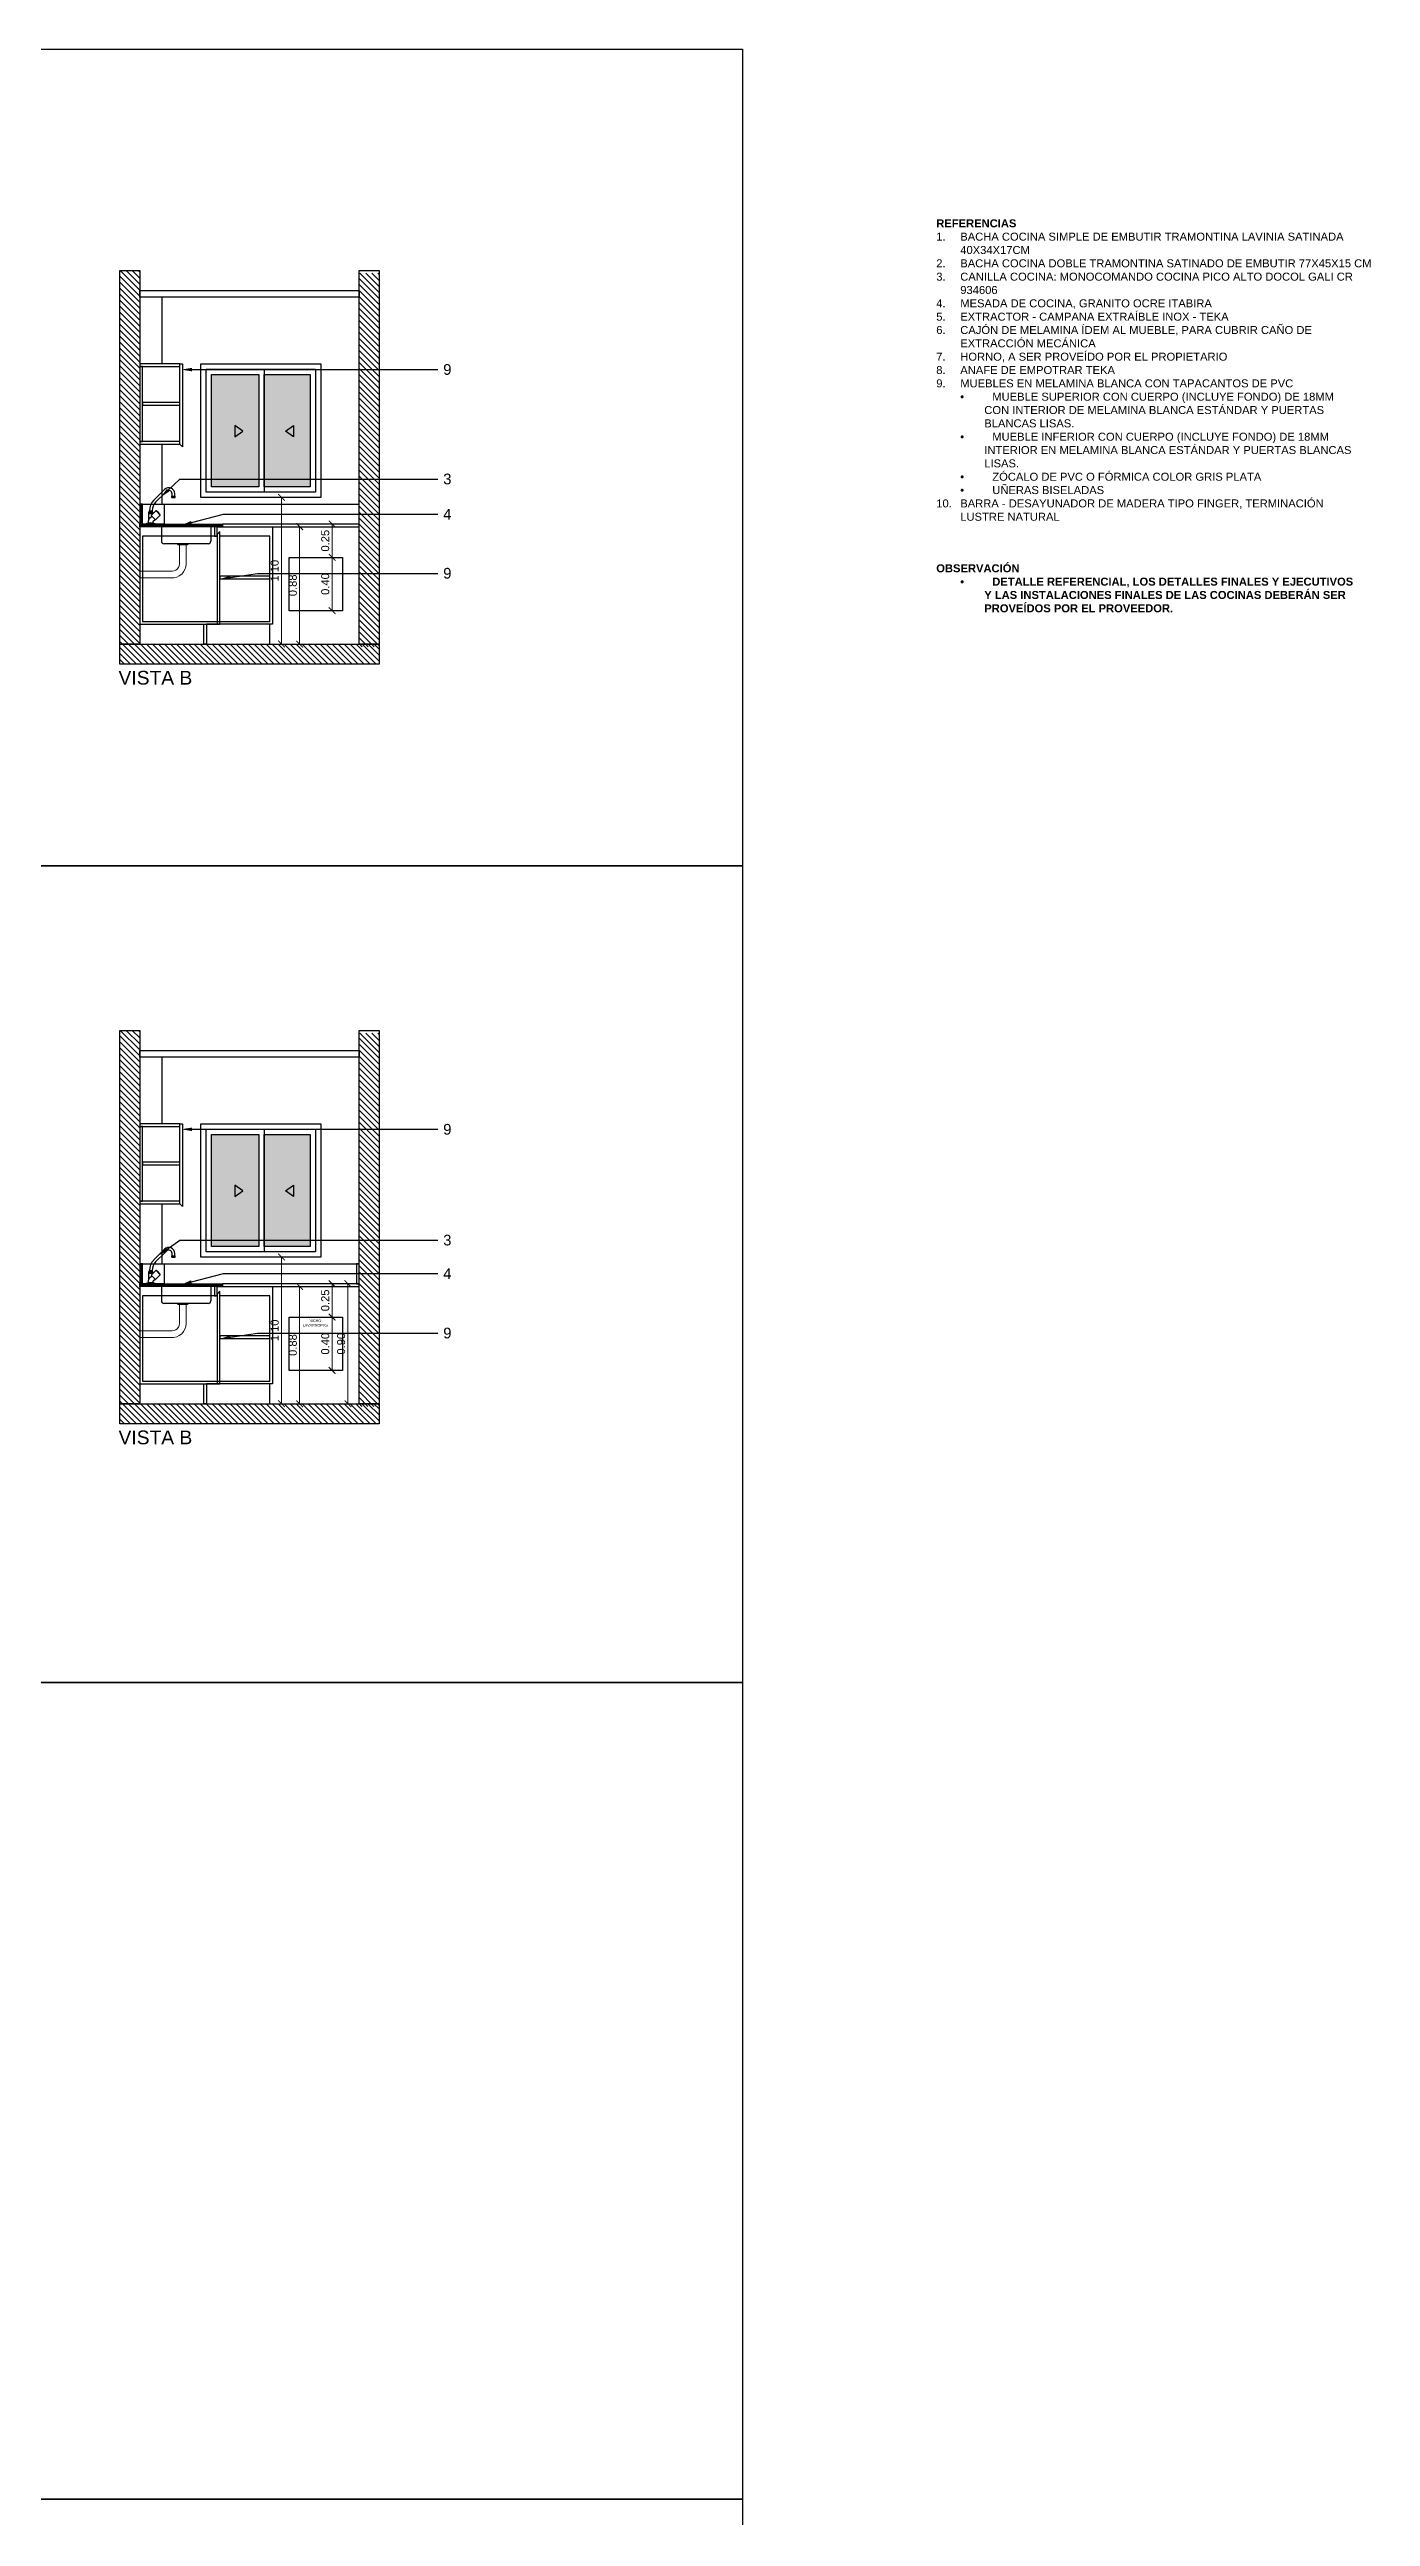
# Model space of a CAD drawing. Header units: metres. Extents: x 197.9 to 264.6, y -20.1 to 17.4.
# Drawn here: x 254.73 to 264.64, y -1.14 to 17.36 of the extents above; entities that cross this region are included whole.
import ezdxf
from ezdxf import colors
from ezdxf.entities.mleader import LeaderData, LeaderLine
from ezdxf.math import Vec2, Vec3

# ---------------------------------------------------------------- set-up
doc = ezdxf.new("R2010")
doc.units = ezdxf.units.M
doc.header["$LTSCALE"] = 10
for name, color, linetype in [('0.1', 1, 'Continuous'), ('0.2', 2, 'Continuous'), ('0.3', 3, 'Continuous'), ('A-ABERTURAS', 2, 'Continuous'), ('A-MUROS', 6, 'Continuous'), ('A-TEXTOS', 2, 'Continuous'), ('A_Cotas', 1, 'Continuous'), ('A_Proyeccion', 1, 'Continuous'), ('Expresión Vidrio', 252, 'Continuous'), ('Texto Detalles Aberturas', 3, 'Continuous')]:
    doc.layers.add(name, color=color, linetype=linetype)
doc.layers.add('A-COTAS', color=1, linetype='Continuous', lineweight=5)
doc.layers.add('FO-Hachuras dos pilares', color=8, linetype='Continuous', lineweight=5)
doc.styles.add('ARIAL', font='arial.ttf')
doc.styles.get("Standard").update_dxf_attribs({"font": 'arial.ttf'})
doc.dimstyles.new('A2 1-1 m', dxfattribs={"dimtxt": 1, "dimasz": 1, "dimexe": 0, "dimexo": 0, "dimgap": 0.5, "dimtad": 1, "dimzin": 1, "dimdsep": 46, "dimtxsty": 'Standard', "dimblk": 'ARCHTICK', "dimcen": 1, "dimclrd": 256, "dimclre": 8, "dimclrt": 2, "dimazin": 2, "dimtfac": 1, "dimtix": 1, "dimtmove": 2, "dimatfit": 3, "dimfxl": 2.83, "dimtolj": 1, "dimtzin": 0, "dimlwd": -1, "dimlwe": 5, "dimarcsym": 0})

# ---------------------------------------------------------------- blocks, each defined once
blk = doc.blocks.new('grif')
at = {"color": 2, "linetype": 'ByBlock'}
for p, q in [((187.275, 3.151), (187.265, 3.141)), ((187.157, 2.982), (187.162, 2.992)), ((187.157, 2.929), (187.157, 2.982)), ((187.157, 2.982), (187.187, 2.982)), ((187.157, 2.972), (187.187, 2.972)), ((187.162, 2.992), (187.182, 2.992)), ((187.176, 2.956), (187.21, 2.99)), ((187.187, 2.982), (187.182, 2.992)), ((187.187, 2.967), (187.187, 2.982)), ((187.194, 3.07), (187.265, 3.141)), ((187.208, 3.056), (187.279, 3.127)), ((187.212, 2.99), (187.24, 2.962)), ((187.289, 3.137), (187.279, 3.127)), ((187.329, 3.092), (187.329, 3.102)), ((187.329, 3.102), (187.354, 3.102)), ((187.329, 3.092), (187.354, 3.092)), ((187.332, 3.102), (187.332, 3.123)), ((187.352, 3.102), (187.352, 3.123)), ((187.354, 3.092), (187.354, 3.102)), ((187.154, 2.902), (187.137, 2.894)), ((187.137, 2.892), (187.137, 2.894)), ((187.137, 2.894), (187.207, 2.894)), ((187.137, 2.892), (187.207, 2.892)), ((187.154, 2.902), (187.154, 2.919)), ((187.154, 2.902), (187.189, 2.902)), ((187.16, 2.933), (187.179, 2.952)), ((187.176, 2.956), (187.208, 2.924)), ((187.189, 2.902), (187.189, 2.912)), ((187.189, 2.902), (187.207, 2.894)), ((187.19, 2.914), (187.204, 2.927)), ((187.207, 2.892), (187.207, 2.894)), ((187.208, 2.924), (187.242, 2.958))]:
    blk.add_line(p, q, dxfattribs=at)
for centre, radius, start, end in [((187.307, 3.119), 0.045, 0, 134.6829), ((187.272, 2.992), 0.11, 135, 180), ((187.272, 2.992), 0.09, 135, 180), ((187.211, 2.989), 0.002, 59.9782, 135), ((187.172, 2.92), 0.0813, 30.0218, 59.9782), ((187.24, 2.96), 0.002, 315, 30.0218), ((187.307, 3.119), 0.025, 360, 134.4291), ((187.174, 2.919), 0.02, 135, 180), ((187.191, 2.912), 0.002, 135, 180)]:
    blk.add_arc(centre, radius, start, end, dxfattribs=at)
blk = doc.blocks.new('A$Cbfe97c84')
at = {"layer": 'A_Cotas'}
for p, q in [((0.142, -0.019), (0.142, -0.128)), ((0.492, -0.148), (0.162, -0.148)), ((0.268, -0.157), (0.259, -0.148)), ((0.336, -0.157), (0.268, -0.157)), ((0.345, -0.148), (0.336, -0.157)), ((0.512, -0.019), (0.512, -0.128))]:
    blk.add_line(p, q, dxfattribs=at)
for centre, start, end in [((0.162, -0.128), 180, 270), ((0.492, -0.128), 270, 0)]:
    blk.add_arc(centre, 0.02, start, end, dxfattribs=at)
at = {"layer": 'A_Proyeccion', "lineweight": 0}
for points in [[(-0.02, -0.403), (0.215, -0.403), (0.236, -0.403), (0.257, -0.398), (0.276, -0.389), (0.294, -0.376), (0.308, -0.359), (0.318, -0.341), (0.325, -0.321), (0.327, -0.299), (0.327, -0.157)], [(0.277, -0.157), (0.277, -0.299), (0.275, -0.314), (0.27, -0.327), (0.261, -0.338), (0.25, -0.347), (0.237, -0.352), (0.223, -0.354), (-0.02, -0.354)]]:
    blk.add_lwpolyline(points, dxfattribs=at)
blk.add_blockref('grif', (-187.11, -2.892))
blk = doc.blocks.new('A$C9a5e3f00')
at = {"layer": 'Expresión Vidrio', "transparency": 33554567}
h = blk.add_hatch(color=252, dxfattribs=at)
h.dxf.hatch_style = 1
h.paths.add_polyline_path([(0.08, 0.08), (0.08, 0.92), (0.435, 0.92), (0.435, 0.08)])
h = blk.add_hatch(color=252, dxfattribs=at)
h.dxf.hatch_style = 1
h.paths.add_polyline_path([(0.475, 0.08), (0.475, 0.92), (0.82, 0.92), (0.82, 0.08)])
at = {"layer": 'A-ABERTURAS'}
for points in [[(0, 0), (0, 1), (0.9, 1), (0.9, 0), (0, 0)], [(0.475, 0.96), (0.475, 0.04)]]:
    blk.add_lwpolyline(points, dxfattribs=at)
blk.add_lwpolyline([(0.04, 0.04), (0.04, 0.96), (0.86, 0.96), (0.86, 0.04)], close=True, dxfattribs=at)
at = {"layer": 'Expresión Vidrio', "color": 1, "transparency": 33554687}
for points in [[(0.08, 0.08), (0.08, 0.92), (0.435, 0.92), (0.435, 0.08)], [(0.475, 0.08), (0.475, 0.92), (0.82, 0.92), (0.82, 0.08)]]:
    blk.add_lwpolyline(points, close=True, dxfattribs=at)
at = {"layer": 'Texto Detalles Aberturas'}
for points in [[(0.255, 0.54), (0.255, 0.454), (0.316, 0.497)], [(0.695, 0.54), (0.695, 0.454), (0.634, 0.497)]]:
    blk.add_lwpolyline(points, close=True, dxfattribs=at)
blk = doc.blocks.new('_ArchTick')
at = {"color": 0, "linetype": 'ByBlock', "const_width": 0.15}
blk.add_lwpolyline([(-0.5, -0.5), (0.5, 0.5)], dxfattribs=at)
blk = doc.blocks.new('*D147')
at = {"layer": 'A-COTAS', "color": 8, "lineweight": 5, "transparency": 16777216}
for p, q in [((256.531, 13.553), (256.853, 13.553)), ((256.531, 13.153), (256.853, 13.153))]:
    blk.add_line(p, q, dxfattribs=at)
at = {"layer": 'A-COTAS', "transparency": 16777216}
blk.add_line((256.853, 13.553), (256.853, 13.153), dxfattribs=at)
at = {"layer": 'Defpoints', "color": 0, "transparency": 16777216}
for p in [(256.531, 13.553), (256.531, 13.153), (256.853, 13.153)]:
    blk.add_point(p, dxfattribs=at)
at = {"layer": 'A-COTAS', "transparency": 16777216, "xscale": 0.05, "yscale": 0.05, "zscale": 0.05}
for p, rotation in [((256.853, 13.553), 90), ((256.853, 13.153), 270)]:
    blk.add_blockref('_ArchTick', p, dxfattribs=dict(at, rotation=rotation))
at = {"layer": 'A-COTAS', "color": 2, "transparency": 16777216, "insert": (256.802, 13.353), "char_height": 0.06, "attachment_point": 5, "rotation": 90}
blk.add_mtext('\\A1;0.40', dxfattribs=at)
blk = doc.blocks.new('*D148')
at = {"layer": 'A-COTAS', "transparency": 16777216}
blk.add_line((256.853, 13.803), (256.853, 13.553), dxfattribs=at)
at = {"layer": 'Defpoints', "color": 0, "transparency": 16777216}
for p in [(256.853, 13.803), (256.853, 13.553), (256.853, 13.553)]:
    blk.add_point(p, dxfattribs=at)
at = {"layer": 'A-COTAS', "transparency": 16777216, "xscale": 0.05, "yscale": 0.05, "zscale": 0.05}
for p, rotation in [((256.853, 13.803), 90), ((256.853, 13.553), 270)]:
    blk.add_blockref('_ArchTick', p, dxfattribs=dict(at, rotation=rotation))
at = {"layer": 'A-COTAS', "color": 2, "transparency": 16777216, "insert": (256.802, 13.678), "char_height": 0.06, "attachment_point": 5, "rotation": 90}
blk.add_mtext('\\A1;0.25', dxfattribs=at)
blk = doc.blocks.new('*D149')
at = {"layer": 'A-COTAS', "color": 8, "lineweight": 5, "transparency": 16777216}
for p, q in [((256.406, 13.783), (256.61, 13.783)), ((256.406, 12.903), (256.61, 12.903))]:
    blk.add_line(p, q, dxfattribs=at)
at = {"layer": 'A-COTAS', "transparency": 16777216}
blk.add_line((256.61, 13.783), (256.61, 12.903), dxfattribs=at)
at = {"layer": 'Defpoints', "color": 0, "transparency": 16777216}
for p in [(256.406, 13.783), (256.406, 12.903), (256.61, 12.903)]:
    blk.add_point(p, dxfattribs=at)
at = {"layer": 'A-COTAS', "transparency": 16777216, "xscale": 0.05, "yscale": 0.05, "zscale": 0.05}
for p, rotation in [((256.61, 13.783), 90), ((256.61, 12.903), 270)]:
    blk.add_blockref('_ArchTick', p, dxfattribs=dict(at, rotation=rotation))
at = {"layer": 'A-COTAS', "color": 2, "transparency": 16777216, "insert": (256.559, 13.343), "char_height": 0.06, "attachment_point": 5, "rotation": 90}
blk.add_mtext('\\A1;0.88', dxfattribs=at)
blk = doc.blocks.new('*D151')
at = {"layer": 'A-COTAS', "color": 8, "lineweight": 5, "transparency": 16777216}
for p, q in [((256.769, 14.003), (256.474, 14.003)), ((256.769, 12.903), (256.474, 12.903))]:
    blk.add_line(p, q, dxfattribs=at)
at = {"layer": 'A-COTAS', "transparency": 16777216}
blk.add_line((256.474, 14.003), (256.474, 12.903), dxfattribs=at)
at = {"layer": 'Defpoints', "color": 0, "transparency": 16777216}
for p in [(256.769, 14.003), (256.474, 12.903), (256.769, 12.903)]:
    blk.add_point(p, dxfattribs=at)
at = {"layer": 'A-COTAS', "transparency": 16777216, "xscale": 0.05, "yscale": 0.05, "zscale": 0.05}
for p, rotation in [((256.474, 14.003), 90), ((256.474, 12.903), 270)]:
    blk.add_blockref('_ArchTick', p, dxfattribs=dict(at, rotation=rotation))
at = {"layer": 'A-COTAS', "color": 2, "transparency": 16777216, "insert": (256.423, 13.453), "char_height": 0.06, "attachment_point": 5, "rotation": 90}
blk.add_mtext('\\A1;1.10', dxfattribs=at)
blk = doc.blocks.new('*D164')
at = {"layer": 'A-COTAS', "color": 8, "lineweight": 5, "transparency": 16777216}
for p, q in [((256.531, 7.856), (256.853, 7.856)), ((256.531, 7.456), (256.853, 7.456))]:
    blk.add_line(p, q, dxfattribs=at)
at = {"layer": 'A-COTAS', "transparency": 16777216}
blk.add_line((256.853, 7.856), (256.853, 7.456), dxfattribs=at)
at = {"layer": 'Defpoints', "color": 0, "transparency": 16777216}
for p in [(256.531, 7.856), (256.531, 7.456), (256.853, 7.456)]:
    blk.add_point(p, dxfattribs=at)
at = {"layer": 'A-COTAS', "transparency": 16777216, "xscale": 0.05, "yscale": 0.05, "zscale": 0.05}
for p, rotation in [((256.853, 7.856), 90), ((256.853, 7.456), 270)]:
    blk.add_blockref('_ArchTick', p, dxfattribs=dict(at, rotation=rotation))
at = {"layer": 'A-COTAS', "color": 2, "transparency": 16777216, "insert": (256.802, 7.656), "char_height": 0.06, "attachment_point": 5, "rotation": 90}
blk.add_mtext('\\A1;0.40', dxfattribs=at)
blk = doc.blocks.new('*D165')
at = {"layer": 'A-COTAS', "transparency": 16777216}
blk.add_line((256.853, 8.106), (256.853, 7.856), dxfattribs=at)
at = {"layer": 'Defpoints', "color": 0, "transparency": 16777216}
for p in [(256.853, 8.106), (256.853, 7.856), (256.853, 7.856)]:
    blk.add_point(p, dxfattribs=at)
at = {"layer": 'A-COTAS', "transparency": 16777216, "xscale": 0.05, "yscale": 0.05, "zscale": 0.05}
for p, rotation in [((256.853, 8.106), 90), ((256.853, 7.856), 270)]:
    blk.add_blockref('_ArchTick', p, dxfattribs=dict(at, rotation=rotation))
at = {"layer": 'A-COTAS', "color": 2, "transparency": 16777216, "insert": (256.802, 7.981), "char_height": 0.06, "attachment_point": 5, "rotation": 90}
blk.add_mtext('\\A1;0.25', dxfattribs=at)
blk = doc.blocks.new('*D170')
at = {"layer": 'A-COTAS', "color": 8, "lineweight": 5, "transparency": 16777216}
for p, q in [((256.406, 8.086), (256.61, 8.086)), ((256.406, 7.206), (256.61, 7.206))]:
    blk.add_line(p, q, dxfattribs=at)
at = {"layer": 'A-COTAS', "transparency": 16777216}
blk.add_line((256.61, 8.086), (256.61, 7.206), dxfattribs=at)
at = {"layer": 'Defpoints', "color": 0, "transparency": 16777216}
for p in [(256.406, 8.086), (256.406, 7.206), (256.61, 7.206)]:
    blk.add_point(p, dxfattribs=at)
at = {"layer": 'A-COTAS', "transparency": 16777216, "xscale": 0.05, "yscale": 0.05, "zscale": 0.05}
for p, rotation in [((256.61, 8.086), 90), ((256.61, 7.206), 270)]:
    blk.add_blockref('_ArchTick', p, dxfattribs=dict(at, rotation=rotation))
at = {"layer": 'A-COTAS', "color": 2, "transparency": 16777216, "insert": (256.559, 7.646), "char_height": 0.06, "attachment_point": 5, "rotation": 90}
blk.add_mtext('\\A1;0.88', dxfattribs=at)
blk = doc.blocks.new('*D166')
at = {"layer": 'A-COTAS', "color": 8, "lineweight": 5, "transparency": 16777216}
for p, q in [((256.769, 8.306), (256.474, 8.306)), ((256.769, 7.206), (256.474, 7.206))]:
    blk.add_line(p, q, dxfattribs=at)
at = {"layer": 'A-COTAS', "transparency": 16777216}
blk.add_line((256.474, 8.306), (256.474, 7.206), dxfattribs=at)
at = {"layer": 'Defpoints', "color": 0, "transparency": 16777216}
for p in [(256.769, 8.306), (256.474, 7.206), (256.769, 7.206)]:
    blk.add_point(p, dxfattribs=at)
at = {"layer": 'A-COTAS', "transparency": 16777216, "xscale": 0.05, "yscale": 0.05, "zscale": 0.05}
for p, rotation in [((256.474, 8.306), 90), ((256.474, 7.206), 270)]:
    blk.add_blockref('_ArchTick', p, dxfattribs=dict(at, rotation=rotation))
at = {"layer": 'A-COTAS', "color": 2, "transparency": 16777216, "insert": (256.423, 7.756), "char_height": 0.06, "attachment_point": 5, "rotation": 90}
blk.add_mtext('\\A1;1.10', dxfattribs=at)
blk = doc.blocks.new('*D175')
at = {"layer": 'A-COTAS', "color": 8, "lineweight": 5, "transparency": 16777216}
for p, q in [((257.056, 8.106), (256.972, 8.106)), ((257.056, 7.206), (256.972, 7.206))]:
    blk.add_line(p, q, dxfattribs=at)
at = {"layer": 'A-COTAS', "transparency": 16777216}
blk.add_line((256.972, 8.106), (256.972, 7.206), dxfattribs=at)
at = {"layer": 'Defpoints', "color": 0, "transparency": 16777216}
for p in [(257.056, 8.106), (256.972, 7.206), (257.056, 7.206)]:
    blk.add_point(p, dxfattribs=at)
at = {"layer": 'A-COTAS', "transparency": 16777216, "xscale": 0.05, "yscale": 0.05, "zscale": 0.05}
for p, rotation in [((256.972, 8.106), 90), ((256.972, 7.206), 270)]:
    blk.add_blockref('_ArchTick', p, dxfattribs=dict(at, rotation=rotation))
at = {"layer": 'A-COTAS', "color": 2, "transparency": 16777216, "insert": (256.921, 7.656), "char_height": 0.06, "attachment_point": 5, "rotation": 90}
blk.add_mtext('\\A1;0.90', dxfattribs=at)

msp = doc.modelspace()

# ---------------------------------------------------------------- hatches: boundary and pattern name
at = {"layer": 'FO-Hachuras dos pilares'}
h = msp.add_hatch(dxfattribs=at)
h.set_pattern_fill('ANSI31', color=253, scale=0.01, angle=90)
h.set_pattern_definition([(135, (-0.594456, 0), (-0.0224506403, -0.0224506403), [])])
h.paths.add_polyline_path([(255.412, 15.703), (255.412, 12.903), (255.262, 12.903), (255.262, 15.703)])
h.paths.add_polyline_path([(257.206, 12.903), (257.206, 12.753), (255.262, 12.753), (255.262, 12.903)])
h = msp.add_hatch(dxfattribs=at)
h.set_pattern_fill('ANSI31', color=253, scale=0.01, angle=90)
h.set_pattern_definition([(135, (-0.594456, -0.02), (-0.0224506403, -0.0224506403), [])])
h.paths.add_polyline_path([(257.206, 15.683), (257.206, 12.883), (257.056, 12.883), (257.056, 15.683)])
h = msp.add_hatch(dxfattribs=at)
h.set_pattern_fill('ANSI31', color=253, scale=0.001, angle=90)
h.set_pattern_definition([(135, (275.666305, -181.0332905), (-0.00224506403, -0.00224506403), [])])
h.paths.add_polyline_path([(256.032, 13.803), (256.032, 13.783), (255.412, 13.783), (255.412, 13.803)])
h.paths.add_polyline_path([(255.412, 13.803), (255.432, 13.803), (255.432, 13.953), (255.412, 13.953)])
h = msp.add_hatch(dxfattribs=at)
h.set_pattern_fill('ANSI31', color=253, scale=0.01, angle=90)
h.set_pattern_definition([(135, (-0.594456, -5.697457), (-0.0224506403, -0.0224506403), [])])
h.paths.add_polyline_path([(255.412, 10.006), (255.412, 7.206), (255.262, 7.206), (255.262, 10.006)])
h.paths.add_polyline_path([(257.206, 7.206), (257.206, 7.056), (255.262, 7.056), (255.262, 7.206)])
h = msp.add_hatch(dxfattribs=at)
h.set_pattern_fill('ANSI31', color=253, scale=0.01, angle=90)
h.set_pattern_definition([(135, (-0.594456, -5.717457), (-0.0224506403, -0.0224506403), [])])
h.paths.add_polyline_path([(257.206, 9.986), (257.206, 7.186), (257.056, 7.186), (257.056, 9.986)])
h = msp.add_hatch(dxfattribs=at)
h.set_pattern_fill('ANSI31', color=253, scale=0.001, angle=90)
h.set_pattern_definition([(135, (275.666305, -186.7307472), (-0.00224506403, -0.00224506403), [])])
h.paths.add_polyline_path([(256.032, 8.106), (256.032, 8.086), (255.412, 8.086), (255.412, 8.106)])
h.paths.add_polyline_path([(255.412, 8.106), (255.432, 8.106), (255.432, 8.256), (255.412, 8.256)])

# ---------------------------------------------------------------- linework, layer by layer
for points in [[(244.139, 17.363), (259.929, 17.363), (259.929, 11.239), (244.139, 11.239)], [(244.139, 11.239), (259.929, 11.239), (259.929, 5.115), (244.139, 5.115)], [(244.139, 5.115), (259.929, 5.115), (259.929, -1.009), (244.139, -1.009)], [(244.139, -1.009), (259.929, -1.009), (259.929, -7.132), (244.139, -7.132)]]:
    msp.add_lwpolyline(points, close=True)
at = {"layer": '0.1'}
for points in [[(255.577, 15.503), (255.577, 15.003)], [(255.577, 14.403), (255.577, 13.953)], [(255.432, 13.953), (255.577, 13.953)], [(255.577, 13.953), (255.869, 13.953), (257.056, 13.953)], [(256.406, 13.783), (256.406, 13.053)], [(255.577, 9.806), (255.577, 9.306)], [(255.577, 8.706), (255.577, 8.256)], [(255.432, 8.256), (255.577, 8.256)], [(255.577, 8.256), (255.869, 8.256), (257.056, 8.256)], [(256.406, 8.086), (256.406, 7.356)]]:
    msp.add_lwpolyline(points, dxfattribs=at)
for points in [[(256.531, 13.553), (256.931, 13.553), (256.931, 13.153), (256.531, 13.153)], [(255.912, 13.053), (255.912, 12.903), (256.386, 12.903), (256.386, 13.053)], [(256.531, 7.856), (256.931, 7.856), (256.931, 7.456), (256.531, 7.456)], [(255.912, 7.356), (255.912, 7.206), (256.386, 7.206), (256.386, 7.356)]]:
    msp.add_lwpolyline(points, close=True, dxfattribs=at)
at = {"layer": '0.2', "linetype": 'Continuous'}
for points in [[(257.056, 15.503), (255.412, 15.503), (255.412, 15.553), (257.056, 15.553), (257.056, 15.503)], [(257.056, 9.806), (255.412, 9.806), (255.412, 9.856), (257.056, 9.856), (257.056, 9.806)]]:
    msp.add_lwpolyline(points, dxfattribs=at)
at = {"layer": '0.2', "color": 3}
for points in [[(255.712, 15.003), (255.732, 15.003), (255.732, 14.382), (255.712, 14.403)], [(256.032, 13.803), (256.032, 13.783), (255.412, 13.783), (255.412, 13.803)], [(255.912, 13.053), (255.912, 12.903), (255.892, 12.903), (255.892, 13.053)], [(255.712, 9.306), (255.732, 9.306), (255.732, 8.684), (255.712, 8.706)], [(256.032, 8.106), (256.032, 8.086), (255.412, 8.086), (255.412, 8.106)], [(255.912, 7.356), (255.912, 7.206), (255.892, 7.206), (255.892, 7.356)]]:
    msp.add_lwpolyline(points, close=True, dxfattribs=at)
at = {"layer": '0.2'}
for points in [[(255.412, 13.953), (255.412, 13.803)], [(255.412, 13.953), (255.412, 13.803)], [(255.992, 13.783), (256.406, 13.783), (256.406, 13.053), (256.012, 13.053), (256.012, 13.073), (256.386, 13.073), (256.386, 13.713), (256.012, 13.713)], [(255.412, 8.256), (255.412, 8.106)], [(255.412, 8.256), (255.412, 8.106)], [(257.036, 8.106), (257.056, 8.106), (257.056, 8.256), (257.036, 8.256), (257.036, 8.106)], [(255.992, 8.086), (256.406, 8.086), (256.406, 7.356), (256.012, 7.356), (256.012, 7.376), (256.386, 7.376), (256.386, 8.016), (256.012, 8.016)]]:
    msp.add_lwpolyline(points, dxfattribs=at)
at = {"layer": '0.2', "color": 3}
for points in [[(255.412, 13.803), (255.432, 13.803), (255.432, 13.953), (255.412, 13.953), (255.412, 13.803)], [(256.012, 13.783), (255.412, 13.783), (255.412, 13.053), (256.012, 13.053)], [(255.992, 13.713), (255.432, 13.713), (255.432, 13.073), (256.012, 13.073)], [(255.992, 13.713), (255.992, 13.783), (255.972, 13.783), (255.972, 13.713), (255.992, 13.713)], [(256.012, 13.053), (256.012, 13.746), (255.992, 13.725), (255.992, 13.053)], [(255.412, 8.106), (255.432, 8.106), (255.432, 8.256), (255.412, 8.256), (255.412, 8.106)], [(256.012, 8.086), (255.412, 8.086), (255.412, 7.356), (256.012, 7.356)], [(255.992, 8.016), (255.432, 8.016), (255.432, 7.376), (256.012, 7.376)], [(255.992, 8.016), (255.992, 8.086), (255.972, 8.086), (255.972, 8.016), (255.992, 8.016)], [(256.012, 7.356), (256.012, 8.049), (255.992, 8.027), (255.992, 7.356)]]:
    msp.add_lwpolyline(points, dxfattribs=at)
at = {"layer": '0.2'}
for points in [[(255.432, 13.953), (255.594, 13.953), (255.594, 13.803), (255.432, 13.803)], [(256.032, 13.783), (257.056, 13.783), (257.056, 13.803), (256.032, 13.803)], [(256.386, 13.413), (256.012, 13.413), (256.012, 13.393), (256.386, 13.393)], [(255.432, 8.256), (255.594, 8.256), (255.594, 8.106), (255.432, 8.106)], [(256.032, 8.086), (257.056, 8.086), (257.056, 8.106), (256.032, 8.106)], [(256.386, 7.716), (256.012, 7.716), (256.012, 7.696), (256.386, 7.696)]]:
    msp.add_lwpolyline(points, close=True, dxfattribs=at)
at = {"layer": '0.3'}
for points in [[(255.412, 14.983), (255.712, 14.983), (255.712, 15.003), (255.412, 15.003)], [(255.432, 14.423), (255.432, 14.983), (255.412, 14.983), (255.412, 14.423)], [(255.432, 14.695), (255.712, 14.695), (255.712, 14.715), (255.432, 14.715)], [(255.412, 14.403), (255.712, 14.403), (255.712, 14.423), (255.412, 14.423)], [(255.412, 9.286), (255.712, 9.286), (255.712, 9.306), (255.412, 9.306)], [(255.432, 8.726), (255.432, 9.286), (255.412, 9.286), (255.412, 8.726)], [(255.432, 8.998), (255.712, 8.998), (255.712, 9.018), (255.432, 9.018)], [(255.412, 8.706), (255.712, 8.706), (255.712, 8.726), (255.412, 8.726)]]:
    msp.add_lwpolyline(points, close=True, dxfattribs=at)
at = {"layer": 'A-MUROS', "color": 4}
for points in [[(255.412, 15.703), (255.412, 12.903), (255.262, 12.903), (255.262, 15.703)], [(257.206, 15.703), (257.206, 12.903), (257.056, 12.903), (257.056, 15.703)], [(257.206, 12.903), (257.206, 12.753), (255.262, 12.753), (255.262, 12.903)], [(255.412, 10.006), (255.412, 7.206), (255.262, 7.206), (255.262, 10.006)], [(257.206, 10.006), (257.206, 7.206), (257.056, 7.206), (257.056, 10.006)], [(257.206, 7.206), (257.206, 7.056), (255.262, 7.056), (255.262, 7.206)]]:
    msp.add_lwpolyline(points, close=True, dxfattribs=at)

# ---------------------------------------------------------------- block references
at = {"layer": '0.1'}
for name, p in [('A$C9a5e3f00', (255.869, 14.003)), ('A$Cbfe97c84', (255.432, 13.803)), ('A$C9a5e3f00', (255.869, 8.306)), ('A$Cbfe97c84', (255.432, 8.106))]:
    msp.add_blockref(name, p, dxfattribs=at)

# ---------------------------------------------------------------- texts
at = {"layer": 'A-TEXTOS', "char_height": 0.06, "width": 3.17169, "attachment_point": 1}
for s, insert in [('\\pxi-3,l3,t3;{\\fArial|b1|i0|c0|p34;\\C3;REFERENCIAS\\P}1.^IBACHA COCINA SIMPLE DE EMBUTIR TRAMONTINA LAVINIA SATINADA 40X34X17CM \\P2.^IBACHA COCINA DOBLE TRAMONTINA SATINADO DE EMBUTIR 77X45X15 CM \\P3.^ICANILLA COCINA: MONOCOMANDO COCINA PICO ALTO DOCOL GALI CR 934606 \\P4.^IMESADA DE COCINA, GRANITO OCRE ITABIRA \\P5.^IEXTRACTOR - CAMPANA EXTRAÍBLE INOX - TEKA \\P6.^ICAJÓN DE MELAMINA ÍDEM AL MUEBLE, PARA CUBRIR CAÑO DE EXTRACCIÓN MECÁNICA\\P7.^IHORNO, A SER PROVEÍDO POR EL PROPIETARIO\\P8.^IANAFE DE EMPOTRAR TEKA\\P9.^IMUEBLES EN MELAMINA BLANCA CON TAPACANTOS DE PVC\\P\\pl6,t7;{\\fSymbol|b0|i0|c2|p18;·^I}MUEBLE SUPERIOR CON CUERPO (INCLUYE FONDO) DE 18MM CON INTERIOR DE MELAMINA BLANCA ESTÁNDAR Y PUERTAS BLANCAS LISAS.\\P{\\fSymbol|b0|i0|c2|p18;·^I}MUEBLE INFERIOR CON CUERPO (INCLUYE FONDO) DE 18MM INTERIOR EN MELAMINA BLANCA ESTÁNDAR Y PUERTAS BLANCAS LISAS.\\P{\\fSymbol|b0|i0|c2|p18;·^I}ZÓCALO DE PVC O FÓRMICA COLOR GRIS PLATA\\P{\\fSymbol|b0|i0|c2|p18;·^I}UÑERAS BISELADAS \\P\\pl3,t3;10.^IBARRA - DESAYUNADOR DE MADERA TIPO FINGER, TERMINACIÓN LUSTRE NATURAL', (261.382, 16.088)), ('\\pxi-3,l3,t3;{\\fArial|b1|i0|c0|p34;\\C3;OBSERVACIÓN\\P\\pl6,t7;{\\fSymbol|b1|i0|c2|p18;\\C256;·^I}\\C256;DETALLE REFERENCIAL, LOS DETALLES FINALES Y EJECUTIVOS Y LAS INSTALACIONES FINALES DE LAS COCINAS DEBERÁN SER PROVEÍDOS POR EL PROVEEDOR.}', (261.382, 13.501))]:
    msp.add_mtext(s, dxfattribs=dict(at, insert=insert))
at = {"layer": 'A-TEXTOS', "attachment_point": 1}
for s, width, heights, insert, char_height in [('\\pxqr;VISTA B', 0.77704, [0], (255.028, 12.702), 0.10318), ('\\pxqc;NICHO\\PLAVARROPAS', 0.64927, [0.145], (256.402, 7.838), 0.02), ('\\pxqr;VISTA B', 0.77704, [0], (255.028, 7.005), 0.10318)]:
    msp.add_mtext_dynamic_manual_height_columns(s, width=width, gutter_width=1, heights=heights, dxfattribs=dict(at, insert=insert, char_height=char_height))

# ---------------------------------------------------------------- dimensions: what is measured, and where the dimension line sits
at = {"layer": 'A-COTAS'}
for base, p1, p2, picture, middle in [((256.474, 12.903), (256.769, 14.003), (256.769, 12.903), '*D151', (256.423, 13.453)), ((256.61, 12.903), (256.406, 13.783), (256.406, 12.903), '*D149', (256.559, 13.343)), ((256.853, 13.553), (256.853, 13.803), (256.853, 13.553), '*D148', (256.802, 13.678)), ((256.853, 13.153), (256.531, 13.553), (256.531, 13.153), '*D147', (256.802, 13.353)), ((256.474, 7.206), (256.769, 8.306), (256.769, 7.206), '*D166', (256.423, 7.756)), ((256.61, 7.206), (256.406, 8.086), (256.406, 7.206), '*D170', (256.559, 7.646)), ((256.853, 7.856), (256.853, 8.106), (256.853, 7.856), '*D165', (256.802, 7.981)), ((256.972, 7.206), (257.056, 8.106), (257.056, 7.206), '*D175', (256.921, 7.656)), ((256.853, 7.456), (256.531, 7.856), (256.531, 7.456), '*D164', (256.802, 7.656))]:
    dim = msp.add_linear_dim(base=base, p1=p1, p2=p2, angle=90, dimstyle='A2 1-1 m', override={"dimscale": 1, "dimtxt": 0.06, "dimasz": 0.05, "dimgap": 0.02, "dimtix": 1, "dimtofl": 1, "dimtmove": 2, "dimatfit": 3}, dxfattribs=at)
    dim.commit()
    dim.dimension.update_dxf_attribs({"geometry": picture, "text_midpoint": middle})

# ---------------------------------------------------------------- leaders
at = {"layer": 'A-TEXTOS'}
ml = msp.add_multileader_mtext('Standard', dxfattribs=at)
ml.set_content('9', color=256, style='ARIAL')
ml.set_leader_properties(color=1)
ml.build(insert=Vec2(0, 0))
ml.multileader.update_dxf_attribs({"has_text_frame": 1, "arrow_head_size": 0.08, "scale": 0.02})
ctx = ml.context
ctx.base_point, ctx.scale, ctx.char_height, ctx.arrow_head_size, ctx.landing_gap_size, ctx.plane_origin = Vec3(257.646, 14.961), 0.02, 0.08, 0.08, 0.04, Vec3(255.539, 14.961)
notes = []
notes.append((ctx, [(0, (1, 1, 0), (257.486, 14.961), (1, 0), 0.16, [(0, [(255.723, 14.961)], 0, [])])]))
ctx.mtext.insert, ctx.mtext.flow_direction = Vec3(257.686, 15.002), 5
ml = msp.add_multileader_mtext('Standard', dxfattribs=at)
ml.set_content('3', color=256, style='ARIAL')
ml.set_leader_properties(color=1)
ml.build(insert=Vec2(0, 0))
ml.multileader.update_dxf_attribs({"has_text_frame": 1, "arrow_head_size": 0.08, "scale": 0.02})
ctx = ml.context
ctx.base_point, ctx.scale, ctx.char_height, ctx.arrow_head_size, ctx.landing_gap_size, ctx.plane_origin = Vec3(257.646, 14.14), 0.02, 0.08, 0.08, 0.04, Vec3(253.809, 14.16)
notes.append((ctx, [(0, (1, 1, 0), (255.711, 14.14), (1, 0), 1.935, [(0, [(255.566, 14.002)], 0, [])])]))
ctx.mtext.insert, ctx.mtext.flow_direction = Vec3(257.686, 14.181), 5
ml = msp.add_multileader_mtext('Standard', dxfattribs=at)
ml.set_content('4', color=256, style='ARIAL')
ml.set_leader_properties(color=1)
ml.build(insert=Vec2(0, 0))
ml.multileader.update_dxf_attribs({"has_text_frame": 1, "arrow_head_size": 0.08, "scale": 0.02})
ctx = ml.context
ctx.base_point, ctx.scale, ctx.char_height, ctx.arrow_head_size, ctx.landing_gap_size, ctx.plane_origin = Vec3(257.646, 13.876), 0.02, 0.08, 0.08, 0.04, Vec3(253.809, 13.896)
notes.append((ctx, [(0, (1, 1, 0), (256.039, 13.876), (1, 0), 1.607, [(0, [(255.722, 13.793)], 0, [])])]))
ctx.mtext.insert, ctx.mtext.flow_direction = Vec3(257.686, 13.916), 5
ml = msp.add_multileader_mtext('Standard', dxfattribs=at)
ml.set_content('9', color=256, style='ARIAL')
ml.set_leader_properties(color=1)
ml.build(insert=Vec2(0, 0))
ml.multileader.update_dxf_attribs({"has_text_frame": 1, "dogleg_length": 41.764, "arrow_head_size": 0.08, "scale": 0.02})
ctx = ml.context
ctx.base_point, ctx.scale, ctx.char_height, ctx.arrow_head_size, ctx.landing_gap_size, ctx.plane_origin = Vec3(257.646, 13.433), 0.02, 0.08, 0.08, 0.04, Vec3(255.539, 13.453)
notes.append((ctx, [(0, (1, 1, 0), (256.294, 13.433), (1, 0), 1.352, [(0, [(256.012, 13.39)], 0, [])])]))
ctx.mtext.insert, ctx.mtext.flow_direction = Vec3(257.686, 13.474), 5
ml = msp.add_multileader_mtext('Standard', dxfattribs=at)
ml.set_content('9', color=256, style='ARIAL')
ml.set_leader_properties(color=1)
ml.build(insert=Vec2(0, 0))
ml.multileader.update_dxf_attribs({"has_text_frame": 1, "arrow_head_size": 0.08, "scale": 0.02})
ctx = ml.context
ctx.base_point, ctx.scale, ctx.char_height, ctx.arrow_head_size, ctx.landing_gap_size, ctx.plane_origin = Vec3(257.646, 9.264), 0.02, 0.08, 0.08, 0.04, Vec3(255.539, 9.264)
notes.append((ctx, [(0, (1, 1, 0), (257.486, 9.264), (1, 0), 0.16, [(0, [(255.723, 9.264)], 0, [])])]))
ctx.mtext.insert, ctx.mtext.flow_direction = Vec3(257.686, 9.304), 5
ml = msp.add_multileader_mtext('Standard', dxfattribs=at)
ml.set_content('3', color=256, style='ARIAL')
ml.set_leader_properties(color=1)
ml.build(insert=Vec2(0, 0))
ml.multileader.update_dxf_attribs({"has_text_frame": 1, "arrow_head_size": 0.08, "scale": 0.02})
ctx = ml.context
ctx.base_point, ctx.scale, ctx.char_height, ctx.arrow_head_size, ctx.landing_gap_size, ctx.plane_origin = Vec3(257.646, 8.432), 0.02, 0.08, 0.08, 0.04, Vec3(253.809, 8.452)
notes.append((ctx, [(0, (1, 1, 0), (255.711, 8.432), (1, 0), 1.935, [(0, [(255.552, 8.319)], 0, [])])]))
ctx.mtext.insert, ctx.mtext.flow_direction = Vec3(257.686, 8.473), 5
ml = msp.add_multileader_mtext('Standard', dxfattribs=at)
ml.set_content('4', color=256, style='ARIAL')
ml.set_leader_properties(color=1)
ml.build(insert=Vec2(0, 0))
ml.multileader.update_dxf_attribs({"has_text_frame": 1, "arrow_head_size": 0.08, "scale": 0.02})
ctx = ml.context
ctx.base_point, ctx.scale, ctx.char_height, ctx.arrow_head_size, ctx.landing_gap_size, ctx.plane_origin = Vec3(257.646, 8.182), 0.02, 0.08, 0.08, 0.04, Vec3(253.809, 8.202)
notes.append((ctx, [(0, (1, 1, 0), (256.039, 8.182), (1, 0), 1.607, [(0, [(255.722, 8.099)], 0, [])])]))
ctx.mtext.insert, ctx.mtext.flow_direction = Vec3(257.686, 8.222), 5
ml = msp.add_multileader_mtext('Standard', dxfattribs=at)
ml.set_content('9', color=256, style='ARIAL')
ml.set_leader_properties(color=1)
ml.build(insert=Vec2(0, 0))
ml.multileader.update_dxf_attribs({"has_text_frame": 1, "dogleg_length": 41.764, "arrow_head_size": 0.08, "scale": 0.02})
ctx = ml.context
ctx.base_point, ctx.scale, ctx.char_height, ctx.arrow_head_size, ctx.landing_gap_size, ctx.plane_origin = Vec3(257.646, 7.735), 0.02, 0.08, 0.08, 0.04, Vec3(255.539, 7.755)
notes.append((ctx, [(0, (1, 1, 0), (256.294, 7.735), (1, 0), 1.352, [(0, [(256.012, 7.693)], 0, [])])]))
ctx.mtext.insert, ctx.mtext.flow_direction = Vec3(257.686, 7.776), 5
for ctx, leaders in notes:
    for number, flags, end, landing, length, lines in leaders:
        leader = LeaderData()
        leader.index, (leader.has_last_leader_line, leader.has_dogleg_vector, leader.attachment_direction) = number, flags
        leader.last_leader_point, leader.dogleg_vector, leader.dogleg_length = Vec3(end), Vec3(landing), length
        for number, points, colour, breaks in lines:
            line = LeaderLine()
            line.index, line.vertices, line.color, line.breaks = number, Vec3.list(points), colors.encode_raw_color(colour), breaks
            leader.lines.append(line)
        ctx.leaders.append(leader)

doc.saveas('drawing.dxf')
